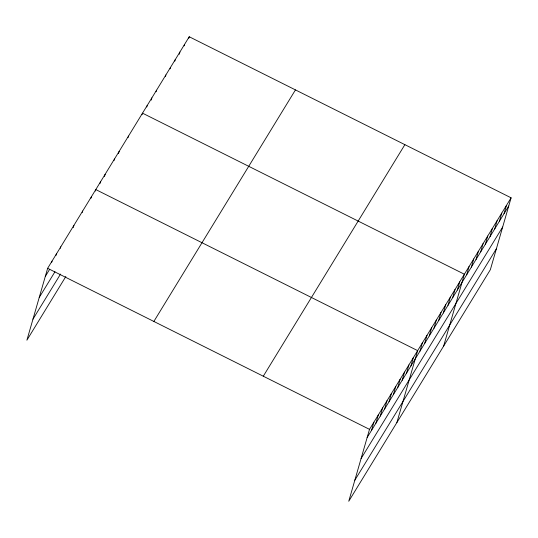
<?xml version="1.0" encoding="UTF-8"?>
<svg xmlns="http://www.w3.org/2000/svg" width="538" height="538" viewBox="0 0 538 538"><rect width="100%" height="100%" fill="white"/><g stroke="black" fill="none" stroke-linecap="round" stroke-linejoin="round"><path stroke-width="0.81" d="M511.1 197.816L369.505 429.358L348.759 501.248L490.353 269.699L511.1 197.816L189.241 36.752L47.647 268.301L26.9 340.184L65.851 276.492M51.594 262.625L52.025 261.138M55.972 255.469L56.403 253.983M60.35 248.314L60.781 246.828M73.262 227.587L73.908 225.355M82.233 212.53L82.664 211.044M90.989 198.213L91.413 196.726M95.361 191.057L95.791 189.571L417.649 350.635L396.896 422.525M100.034 183.418L100.465 181.931M104.493 176.518L105.139 174.292M114.056 160.492L114.48 159.006M118.515 153.599L119.154 151.366M128.071 137.573L128.501 136.087M142.086 114.648L142.516 113.162L464.375 274.225L443.621 346.116M146.76 107.008L147.19 105.522M151.218 100.108L151.864 97.882M156.107 91.722L156.538 90.236M165.455 76.443L165.879 74.957M170.122 68.803L170.553 67.317M174.796 61.164L175.227 59.678M179.255 54.264L179.9 52.031M184.144 45.878L184.574 44.392M188.818 38.238L189.241 36.752M371.523 430.373L373.883 422.202M375.901 423.218L378.261 415.047M380.279 416.062L382.632 407.891M384.65 408.907L387.01 400.736M389.028 401.745L391.388 393.574M393.406 394.589L395.766 386.418M397.784 387.434L400.144 379.263M402.162 380.279L404.515 372.108M406.533 373.123L408.893 364.946M410.911 365.961L413.271 357.79M419.963 351.166L422.323 342.995M424.637 343.526L426.99 335.356M429.304 335.88L431.664 327.709M433.978 328.241L436.338 320.07M438.652 320.601L441.012 312.43M443.325 312.961L445.686 304.79M447.999 305.322L450.353 297.151M452.673 297.675L455.027 289.505M457.34 290.036L459.701 281.865M466.688 274.757L469.049 266.586M471.362 267.117L473.716 258.946M476.036 259.471L478.39 251.3M480.703 251.831L483.063 243.66M485.377 244.191L487.737 236.021M490.051 236.552L492.411 228.381M494.725 228.912L497.085 220.735M499.399 221.266L501.752 213.095M504.066 213.626L506.426 205.455M45.293 276.471L49.664 269.309M39.22 297.494L54.977 271.73M32.966 319.162L60.538 274.071M153.861 321.448L295.456 89.9M263.29 376.21L404.885 144.661M367.145 437.529L508.74 205.987M361.079 458.558L502.674 227.016M354.824 480.219L496.419 248.677M47.647 268.301L369.505 429.358"/></g></svg>
